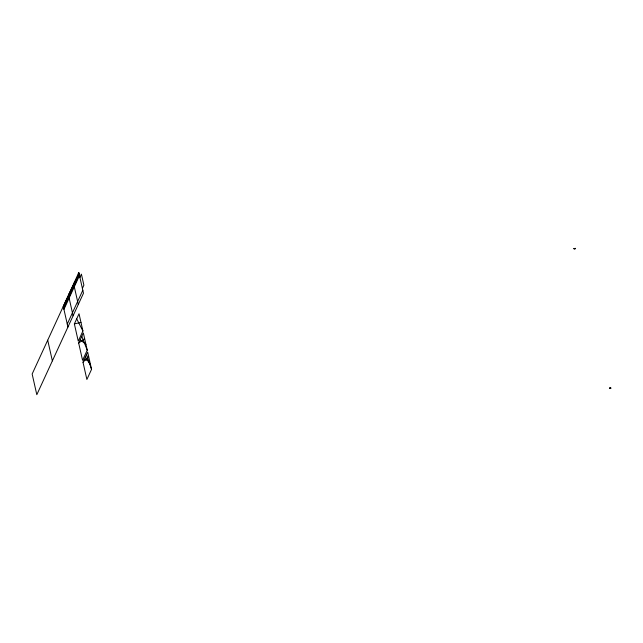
<?xml version="1.0" encoding="UTF-8"?>
<svg xmlns="http://www.w3.org/2000/svg" width="643" height="643" viewBox="0 0 643 643"><rect width="100%" height="100%" fill="white"/><g stroke="black" fill="none" stroke-linecap="round" stroke-linejoin="round"><path stroke-width="0.96" d="M573.966 248.592L575.421 248.495L573.982 248.745M609.451 388.509L610.689 388.517L610.81 387.978L609.837 388.026L609.725 388.565M63.488 307.37L79.049 273.54L63.263 306.373L67.925 327.054M63.713 308.359L79.266 274.537L68.447 295.097L73.109 315.777M63.938 309.355L79.491 275.534L73.632 283.82L78.293 304.501M82.392 288.402L83.887 285.154L81.404 274.127L79.909 277.374A3.086 0.924 86.9 0 0 78.928 276.329L78.325 273.629M67.25 324.064L82.81 290.242M74.363 323.911L79.025 313.768L82.915 331L78.245 341.144L74.363 323.911L80.97 322.384M78.679 343.081L83.349 332.937L87.231 350.17L82.561 360.313L78.679 343.081L84.643 338.676M83.003 362.25L87.665 352.099L91.555 369.331L86.885 379.483L83.003 362.25L88.638 356.407M574.295 248.897L574.408 248.359M575.26 248.841L575.372 248.302M574.062 248.809L575.22 248.648M609.411 388.412L609.837 388.026M574.448 248.552L575.421 248.495M609.677 388.372L610.689 388.517M609.5 388.211L610.81 387.978M84.169 359.71L89.61 360.715M80.238 339.697L85.937 344.423M85.334 357.178L90.583 365.023M76.694 318.84L82.915 331M81.79 336.313L87.231 350.17M86.5 354.639L91.555 369.331M47.711 340.195L52.364 360.876M78.824 272.552L32.15 374.017L36.812 394.698L83.477 293.224L78.824 272.552"/></g></svg>
